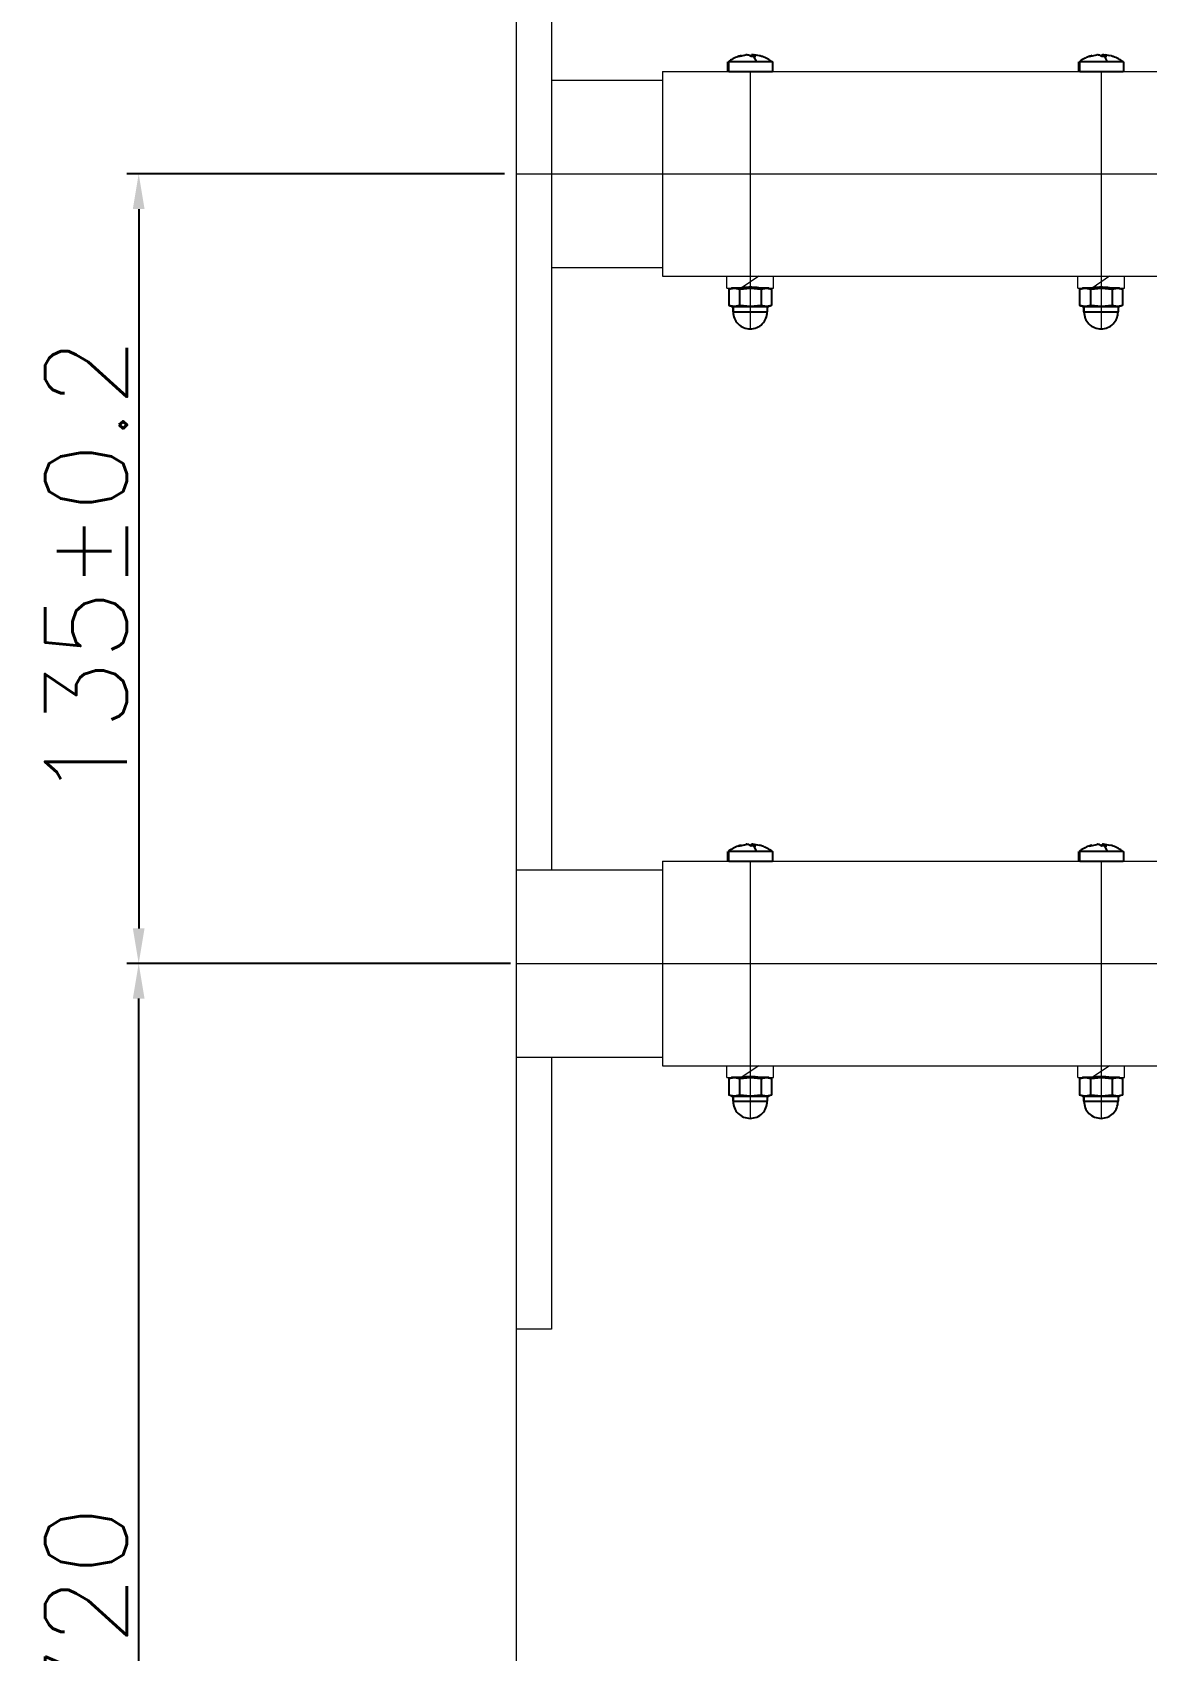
# Model space of a CAD drawing. Header units: inches. Extents: x 222 to 1062, y 91 to 685.
# Drawn here: x 438.8 to 534.1, y 232.7 to 371.1 of the extents above; entities that cross this region are included whole.
import ezdxf

# ---------------------------------------------------------------- set-up
doc = ezdxf.new("R2010")
doc.units = ezdxf.units.IN
doc.header["$MEASUREMENT"] = 0
doc.layers.get('0').update_dxf_attribs({"lineweight": 13})
doc.layers.get('Defpoints').update_dxf_attribs({"color": 3})
doc.layers.add('윤곽선', color=7, linetype='Continuous', lineweight=9)
doc.styles.get("Standard").update_dxf_attribs({"font": 'romans.shx', "bigfont": 'ghs.shx'})
doc.dimstyles.new('2-1사본 Standard', dxfattribs={"dimtxt": 2.5, "dimasz": 3, "dimexe": 1, "dimexo": 1, "dimgap": 1, "dimtad": 1, "dimdec": 1, "dimlfac": 2, "dimdsep": 46, "dimtxsty": 'Standard', "dimcen": 0.09, "dimclrd": 1, "dimclre": 1, "dimclrt": 2, "dimadec": 0, "dimazin": 0, "dimtfac": 1, "dimtdec": 1, "dimtmove": 0, "dimatfit": 3, "dimfxl": 0, "dimtolj": 1, "dimtzin": 0, "dimarcsym": 0})

# ---------------------------------------------------------------- blocks, each defined once
blk = doc.blocks.new('*D4')
at = {"layer": 'Defpoints', "color": 0}
for p in [(480.15, 358.95), (447.87, 291.45), (480.65, 291.45)]:
    blk.add_point(p, dxfattribs=at)
at = {"layer": '윤곽선', "color": 1, "lineweight": -2}
for p, q in [((479.15, 358.95), (446.87, 358.95)), ((447.87, 355.95), (447.87, 294.45)), ((479.65, 291.45), (446.87, 291.45))]:
    blk.add_line(p, q, dxfattribs=at)
at = {"layer": '윤곽선', "color": 1}
for points in [[(448.37, 355.95), (447.37, 355.95), (447.87, 358.95)], [(447.37, 294.45), (448.37, 294.45), (447.87, 291.45)]]:
    blk.add_solid(points, dxfattribs=at)
at = {"layer": '윤곽선', "color": 2, "insert": (443.37, 325.2), "char_height": 7, "attachment_point": 5, "rotation": 90}
blk.add_mtext('\\A1;135{\\Fromans,whtgtxt|c129;%%P0.2}', dxfattribs=at)
blk = doc.blocks.new('*D18')
at = {"layer": 'Defpoints', "color": 0}
for p in [(447.87, 291.45), (459.39, 291.45), (480.15, 180.76)]:
    blk.add_point(p, dxfattribs=at)
at = {"layer": '윤곽선', "color": 1, "lineweight": -2}
for p, q in [((458.39, 291.45), (446.87, 291.45)), ((447.87, 183.76), (447.87, 288.45)), ((479.15, 180.76), (446.87, 180.76))]:
    blk.add_line(p, q, dxfattribs=at)
at = {"layer": '윤곽선', "color": 1}
for points in [[(448.37, 288.45), (447.37, 288.45), (447.87, 291.45)], [(447.37, 183.76), (448.37, 183.76), (447.87, 180.76)]]:
    blk.add_solid(points, dxfattribs=at)
at = {"layer": '윤곽선', "color": 2, "insert": (443.37, 236.1), "char_height": 7, "attachment_point": 5, "rotation": 90}
blk.add_mtext('\\A1;{720}', dxfattribs=at)
blk = doc.blocks.new('*D20')
at = {"layer": 'Defpoints', "color": 0}
for p in [(628.52, 319.68), (480.15, 220.48), (628.52, 212.32)]:
    blk.add_point(p, dxfattribs=at)
at = {"layer": '윤곽선', "color": 1, "lineweight": -2}
for p, q in [((628.52, 318.68), (628.52, 211.32)), ((480.15, 219.48), (480.15, 211.32)), ((483.15, 212.32), (625.52, 212.32))]:
    blk.add_line(p, q, dxfattribs=at)
at = {"layer": '윤곽선', "color": 1}
for points in [[(483.15, 212.82), (483.15, 211.82), (480.15, 212.32)], [(625.52, 212.82), (625.52, 211.82), (628.52, 212.32)]]:
    blk.add_solid(points, dxfattribs=at)
at = {"layer": '윤곽선', "color": 2, "insert": (554.78, 217.49), "char_height": 7, "attachment_point": 5}
blk.add_mtext('\\A1;295,355', dxfattribs=at)

msp = doc.modelspace()

# ---------------------------------------------------------------- linework, layer by layer
for p, q in [((480.155, 454.912), (480.155, 260.199)), ((483.155, 390.199), (483.155, 350.949)), ((492.655, 367.699), (492.655, 366.949)), ((492.655, 367.699), (565.905, 367.699)), ((492.655, 367.699), (492.655, 366.949)), ((483.155, 350.949), (483.155, 299.449)), ((483.155, 350.949), (483.155, 299.449)), ((483.155, 350.949), (492.655, 350.949)), ((492.655, 350.949), (492.655, 350.199)), ((492.655, 350.949), (492.655, 350.199)), ((492.655, 350.199), (565.905, 350.199)), ((498.155, 349.199), (498.155, 350.199)), ((500.88, 350.199), (499.395, 349.199)), ((502.155, 349.199), (502.155, 350.199)), ((528.155, 349.199), (528.155, 350.199)), ((530.88, 350.199), (529.395, 349.199)), ((532.155, 349.199), (532.155, 350.199)), ((498.155, 349.199), (502.155, 349.199)), ((528.155, 349.199), (532.155, 349.199)), ((480.155, 299.449), (492.655, 299.449)), ((492.655, 300.199), (492.655, 299.449)), ((492.655, 300.199), (565.905, 300.199)), ((492.655, 300.199), (492.655, 299.449)), ((480.155, 283.449), (492.655, 283.449)), ((483.155, 283.449), (483.155, 260.199)), ((492.655, 283.449), (492.655, 282.699)), ((492.655, 283.449), (492.655, 282.699)), ((492.655, 282.699), (565.905, 282.699)), ((498.155, 281.699), (498.155, 282.699)), ((500.88, 282.699), (499.395, 281.699)), ((502.155, 281.699), (502.155, 282.699)), ((528.155, 281.699), (528.155, 282.699)), ((530.88, 282.699), (529.395, 281.699)), ((532.155, 281.699), (532.155, 282.699)), ((498.155, 281.699), (502.155, 281.699)), ((528.155, 281.699), (532.155, 281.699)), ((483.155, 260.199), (480.155, 260.199))]:
    msp.add_line(p, q)
at = {"color": 7, "linetype": 'Continuous', "lineweight": 25}
for p, q in [((498.25, 367.699), (498.25, 368.524)), ((498.279, 368.524), (498.327, 368.524)), ((498.327, 367.699), (498.327, 368.524)), ((499.135, 368.99), (499.791, 369.136)), ((499.259, 368.99), (499.135, 368.99)), ((499.915, 369.136), (499.259, 368.99)), ((500.226, 368.99), (500.033, 369.136)), ((500.169, 369.055), (500.276, 369.136)), ((500.437, 368.997), (500.226, 368.99)), ((500.394, 369.136), (500.449, 369.124)), ((500.437, 368.997), (500.691, 368.524)), ((500.646, 368.99), (500.437, 368.997)), ((500.449, 368.997), (500.449, 369.146)), ((500.453, 369.136), (500.646, 368.99)), ((500.943, 369.041), (500.518, 369.136)), ((502.06, 368.524), (502.06, 367.699)), ((528.25, 367.699), (528.25, 368.524)), ((528.279, 368.524), (528.327, 368.524)), ((528.327, 367.699), (528.327, 368.524)), ((529.135, 368.99), (529.791, 369.136)), ((529.259, 368.99), (529.135, 368.99)), ((529.915, 369.136), (529.259, 368.99)), ((530.226, 368.99), (530.033, 369.136)), ((530.169, 369.055), (530.276, 369.136)), ((530.437, 368.997), (530.226, 368.99)), ((530.394, 369.136), (530.449, 369.124)), ((530.437, 368.997), (530.691, 368.524)), ((530.646, 368.99), (530.437, 368.997)), ((530.449, 368.997), (530.449, 369.146)), ((530.453, 369.136), (530.646, 368.99)), ((530.943, 369.041), (530.518, 369.136)), ((532.06, 368.524), (532.06, 367.699)), ((498.322, 349.109), (498.798, 349.199)), ((498.322, 349.109), (498.567, 349.199)), ((498.322, 349.109), (498.322, 347.7)), ((498.798, 349.199), (499.274, 349.109)), ((499.274, 349.109), (500.19, 349.199)), ((499.274, 347.7), (499.274, 349.109)), ((500.19, 349.199), (501.107, 349.109)), ((501.107, 349.109), (501.547, 349.199)), ((501.107, 349.109), (501.107, 347.7)), ((501.547, 349.199), (501.987, 349.109)), ((501.987, 349.109), (501.987, 347.7)), ((528.322, 349.109), (528.798, 349.199)), ((528.322, 349.109), (528.567, 349.199)), ((528.322, 349.109), (528.322, 347.7)), ((528.798, 349.199), (529.274, 349.109)), ((529.274, 349.109), (530.19, 349.199)), ((529.274, 347.7), (529.274, 349.109)), ((530.19, 349.199), (531.107, 349.109)), ((531.107, 349.109), (531.547, 349.199)), ((531.107, 349.109), (531.107, 347.7)), ((531.547, 349.199), (531.987, 349.109)), ((531.987, 349.109), (531.987, 347.7)), ((498.798, 347.611), (498.322, 347.7)), ((498.694, 347.167), (498.694, 347.611)), ((498.694, 347.611), (498.694, 347.167)), ((499.274, 347.7), (498.798, 347.611)), ((500.19, 347.611), (499.274, 347.7)), ((501.107, 347.7), (500.19, 347.611)), ((501.547, 347.611), (501.107, 347.7)), ((501.987, 347.7), (501.547, 347.611)), ((501.615, 347.611), (501.615, 347.167)), ((528.798, 347.611), (528.322, 347.7)), ((528.694, 347.167), (528.694, 347.611)), ((528.694, 347.611), (528.694, 347.167)), ((529.274, 347.7), (528.798, 347.611)), ((530.19, 347.611), (529.274, 347.7)), ((531.107, 347.7), (530.19, 347.611)), ((531.547, 347.611), (531.107, 347.7)), ((531.987, 347.7), (531.547, 347.611)), ((531.615, 347.611), (531.615, 347.167)), ((499.135, 301.49), (499.791, 301.636)), ((499.915, 301.636), (499.259, 301.49)), ((500.226, 301.49), (500.033, 301.636)), ((500.169, 301.555), (500.276, 301.636)), ((500.394, 301.636), (500.449, 301.624)), ((500.449, 301.497), (500.449, 301.646)), ((500.453, 301.636), (500.646, 301.49)), ((500.943, 301.541), (500.518, 301.636)), ((529.135, 301.49), (529.791, 301.636)), ((529.915, 301.636), (529.259, 301.49)), ((530.226, 301.49), (530.033, 301.636)), ((530.169, 301.555), (530.276, 301.636)), ((530.394, 301.636), (530.449, 301.624)), ((530.449, 301.497), (530.449, 301.646)), ((530.453, 301.636), (530.646, 301.49)), ((530.943, 301.541), (530.518, 301.636)), ((498.25, 300.199), (498.25, 301.024)), ((498.279, 301.024), (498.327, 301.024)), ((498.327, 300.199), (498.327, 301.024)), ((499.259, 301.49), (499.135, 301.49)), ((500.437, 301.497), (500.226, 301.49)), ((500.437, 301.497), (500.691, 301.024)), ((500.646, 301.49), (500.437, 301.497)), ((502.06, 301.024), (502.06, 300.199)), ((528.25, 300.199), (528.25, 301.024)), ((528.279, 301.024), (528.327, 301.024)), ((528.327, 300.199), (528.327, 301.024)), ((529.259, 301.49), (529.135, 301.49)), ((530.437, 301.497), (530.226, 301.49)), ((530.437, 301.497), (530.691, 301.024)), ((530.646, 301.49), (530.437, 301.497)), ((532.06, 301.024), (532.06, 300.199)), ((498.322, 281.609), (498.798, 281.699)), ((498.322, 281.609), (498.567, 281.699)), ((498.322, 281.609), (498.322, 280.2)), ((498.798, 281.699), (499.274, 281.609)), ((499.274, 281.609), (500.19, 281.699)), ((499.274, 280.2), (499.274, 281.609)), ((500.19, 281.699), (501.107, 281.609)), ((501.107, 281.609), (501.547, 281.699)), ((501.107, 281.609), (501.107, 280.2)), ((501.547, 281.699), (501.987, 281.609)), ((501.987, 281.609), (501.987, 280.2)), ((528.322, 281.609), (528.798, 281.699)), ((528.322, 281.609), (528.567, 281.699)), ((528.322, 281.609), (528.322, 280.2)), ((528.798, 281.699), (529.274, 281.609)), ((529.274, 281.609), (530.19, 281.699)), ((529.274, 280.2), (529.274, 281.609)), ((530.19, 281.699), (531.107, 281.609)), ((531.107, 281.609), (531.547, 281.699)), ((531.107, 281.609), (531.107, 280.2)), ((531.547, 281.699), (531.987, 281.609)), ((531.987, 281.609), (531.987, 280.2)), ((498.798, 280.111), (498.322, 280.2)), ((498.694, 279.667), (498.694, 280.111)), ((498.694, 280.111), (498.694, 279.667)), ((499.274, 280.2), (498.798, 280.111)), ((500.19, 280.111), (499.274, 280.2)), ((501.107, 280.2), (500.19, 280.111)), ((501.547, 280.111), (501.107, 280.2)), ((501.987, 280.2), (501.547, 280.111)), ((501.615, 280.111), (501.615, 279.667)), ((528.798, 280.111), (528.322, 280.2)), ((528.694, 279.667), (528.694, 280.111)), ((528.694, 280.111), (528.694, 279.667)), ((529.274, 280.2), (528.798, 280.111)), ((530.19, 280.111), (529.274, 280.2)), ((531.107, 280.2), (530.19, 280.111)), ((531.547, 280.111), (531.107, 280.2)), ((531.987, 280.2), (531.547, 280.111)), ((531.615, 280.111), (531.615, 279.667))]:
    msp.add_line(p, q, dxfattribs=at)
at = {"color": 8, "linetype": 'Continuous', "lineweight": 25}
for p, q in [((500.276, 369.136), (500.276, 368.992)), ((500.453, 368.996), (500.453, 369.136)), ((530.276, 369.136), (530.276, 368.992)), ((530.453, 368.996), (530.453, 369.136)), ((499.241, 349.148), (499.241, 349.213)), ((529.241, 349.148), (529.241, 349.213)), ((500.276, 301.636), (500.276, 301.492)), ((500.453, 301.496), (500.453, 301.636)), ((530.276, 301.636), (530.276, 301.492)), ((530.453, 301.496), (530.453, 301.636)), ((499.241, 281.648), (499.241, 281.713)), ((529.241, 281.648), (529.241, 281.713))]:
    msp.add_line(p, q, dxfattribs=at)
at = {"color": 1}
for p, q in [((500.155, 367.699), (500.155, 350.199)), ((500.155, 367.699), (500.155, 345.706)), ((530.155, 367.699), (530.155, 350.199)), ((530.155, 367.699), (530.155, 350.199)), ((530.155, 367.699), (530.155, 345.706)), ((480.155, 358.949), (575.155, 358.949)), ((500.155, 300.199), (500.155, 282.699)), ((500.155, 300.199), (500.155, 282.699)), ((500.155, 300.199), (500.155, 278.206)), ((530.155, 300.199), (530.155, 282.699)), ((530.155, 300.199), (530.155, 282.699)), ((530.155, 300.199), (530.155, 278.206)), ((530.155, 300.199), (530.155, 282.699)), ((530.155, 300.199), (530.155, 282.699)), ((530.155, 300.199), (530.155, 278.206)), ((480.155, 291.449), (575.155, 291.449))]:
    msp.add_line(p, q, dxfattribs=at)
at = {"color": 7, "linetype": 'Continuous', "lineweight": 25, "flags": 128}
for points in [[(501.742, 349.199), (501.879, 349.149), (501.989, 349.109)], [(531.742, 349.199), (531.879, 349.149), (531.989, 349.109)], [(498.57, 347.61), (498.43, 347.661), (498.32, 347.701)], [(501.989, 347.701), (501.851, 347.651), (501.742, 347.611)], [(528.57, 347.61), (528.43, 347.661), (528.32, 347.701)], [(531.989, 347.701), (531.851, 347.651), (531.742, 347.611)], [(501.742, 281.699), (501.879, 281.649), (501.989, 281.609)], [(531.742, 281.699), (531.879, 281.649), (531.989, 281.609)], [(498.57, 280.11), (498.43, 280.161), (498.32, 280.201)], [(501.989, 280.201), (501.851, 280.151), (501.742, 280.111)], [(528.57, 280.11), (528.43, 280.161), (528.32, 280.201)], [(531.989, 280.201), (531.851, 280.151), (531.742, 280.111)]]:
    msp.add_lwpolyline(points, dxfattribs=at)
at = {"color": 7, "linetype": 'Continuous', "lineweight": 25}
for centre, start, end in [((500.155, 365.984), 109.05577, 126.44682), ((500.155, 365.984), 103.68305, 109.05577), ((500.155, 365.984), 70.88854, 75.53331), ((500.155, 365.984), 53.55704, 70.88854), ((530.155, 365.984), 109.05577, 126.44682), ((530.155, 365.984), 103.68305, 109.05577), ((530.155, 365.984), 70.88854, 75.53331), ((530.155, 365.984), 53.55704, 70.88854), ((500.155, 298.484), 109.05577, 126.44682), ((500.155, 298.484), 103.68305, 109.05577), ((500.155, 298.484), 70.88854, 75.53331), ((500.155, 298.484), 53.55704, 70.88854), ((530.155, 298.484), 109.05577, 126.44682), ((530.155, 298.484), 103.68305, 109.05577), ((530.155, 298.484), 70.88854, 75.53331), ((530.155, 298.484), 53.55704, 70.88854)]:
    msp.add_arc(centre, 3.175, start, end, dxfattribs=at)
for points, knots in [([(500.691, 368.524), (500.444, 368.524), (499.949, 368.524), (499.22, 368.524), (498.62, 368.524), (498.425, 368.524), (498.327, 368.524)], [0, 0, 0, 0, 0.2499999, 0.5000005, 0.75, 1, 1, 1, 1]), ([(499.856, 369.136), (499.858, 369.137), (499.862, 369.139), (499.85, 369.14), (499.826, 369.139), (499.803, 369.137), (499.791, 369.136)], [0, 0, 0, 0, 0.2500205, 0.4997579, 0.7494238, 1, 1, 1, 1]), ([(499.915, 369.136), (499.927, 369.137), (499.952, 369.139), (499.988, 369.14), (500.018, 369.139), (500.028, 369.137), (500.033, 369.136)], [0, 0, 0, 0, 0.2500191, 0.4997504, 0.7494252, 1, 1, 1, 1]), ([(500.394, 369.136), (500.382, 369.137), (500.357, 369.139), (500.321, 369.14), (500.291, 369.139), (500.281, 369.137), (500.276, 369.136)], [0, 0, 0, 0, 0.2500191, 0.4997504, 0.7494252, 1, 1, 1, 1]), ([(500.453, 369.136), (500.451, 369.137), (500.447, 369.139), (500.459, 369.14), (500.483, 369.139), (500.506, 369.137), (500.518, 369.136)], [0, 0, 0, 0, 0.2500194, 0.499759, 0.7494123, 1, 1, 1, 1]), ([(502.031, 368.524), (502.039, 368.524), (502.079, 368.524), (501.855, 368.524), (501.388, 368.524), (500.924, 368.524), (500.691, 368.524)], [0, 0, 0, 0, 0.0829187, 0.3886136, 0.694306, 1, 1, 1, 1]), ([(530.691, 368.524), (530.444, 368.524), (529.949, 368.524), (529.22, 368.524), (528.62, 368.524), (528.425, 368.524), (528.327, 368.524)], [0, 0, 0, 0, 0.2499999, 0.5000005, 0.75, 1, 1, 1, 1]), ([(529.856, 369.136), (529.858, 369.137), (529.862, 369.139), (529.85, 369.14), (529.826, 369.139), (529.803, 369.137), (529.791, 369.136)], [0, 0, 0, 0, 0.2500205, 0.4997579, 0.7494238, 1, 1, 1, 1]), ([(529.915, 369.136), (529.927, 369.137), (529.952, 369.139), (529.988, 369.14), (530.018, 369.139), (530.028, 369.137), (530.033, 369.136)], [0, 0, 0, 0, 0.2500191, 0.4997504, 0.7494252, 1, 1, 1, 1]), ([(530.394, 369.136), (530.382, 369.137), (530.357, 369.139), (530.321, 369.14), (530.291, 369.139), (530.281, 369.137), (530.276, 369.136)], [0, 0, 0, 0, 0.2500191, 0.4997504, 0.7494252, 1, 1, 1, 1]), ([(530.453, 369.136), (530.451, 369.137), (530.447, 369.139), (530.459, 369.14), (530.483, 369.139), (530.506, 369.137), (530.518, 369.136)], [0, 0, 0, 0, 0.2500194, 0.499759, 0.7494123, 1, 1, 1, 1]), ([(532.031, 368.524), (532.039, 368.524), (532.079, 368.524), (531.855, 368.524), (531.388, 368.524), (530.924, 368.524), (530.691, 368.524)], [0, 0, 0, 0, 0.0829187, 0.3886136, 0.694306, 1, 1, 1, 1]), ([(498.327, 367.699), (498.425, 367.699), (498.62, 367.699), (499.221, 367.699), (499.945, 367.699), (500.705, 367.699), (501.385, 367.699), (501.856, 367.699), (502.079, 367.699), (502.039, 367.699), (502.031, 367.699)], [0, 0, 0, 0, 0.1375279, 0.2750556, 0.4125839, 0.5501118, 0.6876399, 0.8251673, 0.9626958, 1, 1, 1, 1]), ([(528.327, 367.699), (528.425, 367.699), (528.62, 367.699), (529.221, 367.699), (529.945, 367.699), (530.705, 367.699), (531.385, 367.699), (531.856, 367.699), (532.079, 367.699), (532.039, 367.699), (532.031, 367.699)], [0, 0, 0, 0, 0.1375279, 0.2750556, 0.4125839, 0.5501118, 0.6876399, 0.8251673, 0.9626958, 1, 1, 1, 1]), ([(498.798, 349.199), (498.734, 349.199), (498.605, 349.199), (498.58, 349.199), (498.567, 349.199)], [0, 0, 0, 0, 0.50000069, 1, 1, 1, 1]), ([(500.19, 349.199), (500.052, 349.199), (499.774, 349.199), (499.384, 349.199), (499.041, 349.199), (498.879, 349.199), (498.798, 349.199)], [0, 0, 0, 0, 0.2499994, 0.4999996, 0.7499991, 1, 1, 1, 1]), ([(499.155, 349.199), (499.17, 349.201), (499.2, 349.207), (499.43, 349.244), (499.76, 349.281), (500.023, 349.286), (500.155, 349.289)], [0, 0, 0, 0, 0.2496751, 0.4995845, 0.7493668, 1, 1, 1, 1]), ([(500.155, 349.289), (500.286, 349.287), (500.547, 349.281), (500.883, 349.243), (501.09, 349.211), (501.18, 349.194), (501.155, 349.199), (501.155, 349.199)], [0, 0, 0, 0, 0.250148, 0.5001373, 0.7499812, 0.9997531, 1, 1, 1, 1]), ([(501.547, 349.199), (501.471, 349.199), (501.32, 349.199), (500.988, 349.199), (500.606, 349.199), (500.329, 349.199), (500.19, 349.199)], [0, 0, 0, 0, 0.2500003, 0.5000017, 0.7500002, 1, 1, 1, 1]), ([(501.738, 349.199), (501.732, 349.199), (501.72, 349.199), (501.606, 349.199), (501.547, 349.199)], [0, 0, 0, 0, 0.4791674, 1, 1, 1, 1]), ([(528.798, 349.199), (528.734, 349.199), (528.605, 349.199), (528.58, 349.199), (528.567, 349.199)], [0, 0, 0, 0, 0.50000069, 1, 1, 1, 1]), ([(530.19, 349.199), (530.052, 349.199), (529.774, 349.199), (529.384, 349.199), (529.041, 349.199), (528.879, 349.199), (528.798, 349.199)], [0, 0, 0, 0, 0.2499994, 0.4999996, 0.7499991, 1, 1, 1, 1]), ([(529.155, 349.199), (529.17, 349.201), (529.2, 349.207), (529.43, 349.244), (529.76, 349.281), (530.023, 349.286), (530.155, 349.289)], [0, 0, 0, 0, 0.2496751, 0.4995845, 0.7493668, 1, 1, 1, 1]), ([(530.155, 349.289), (530.286, 349.287), (530.547, 349.281), (530.883, 349.243), (531.09, 349.211), (531.18, 349.194), (531.155, 349.199), (531.155, 349.199)], [0, 0, 0, 0, 0.250148, 0.5001373, 0.7499812, 0.9997531, 1, 1, 1, 1]), ([(531.547, 349.199), (531.471, 349.199), (531.32, 349.199), (530.988, 349.199), (530.606, 349.199), (530.329, 349.199), (530.19, 349.199)], [0, 0, 0, 0, 0.2500003, 0.5000017, 0.7500002, 1, 1, 1, 1]), ([(531.738, 349.199), (531.732, 349.199), (531.72, 349.199), (531.606, 349.199), (531.547, 349.199)], [0, 0, 0, 0, 0.4791674, 1, 1, 1, 1]), ([(498.571, 347.611), (498.57, 347.611), (498.552, 347.611), (498.616, 347.611), (498.737, 347.611), (498.798, 347.611)], [0, 0, 0, 0, 0.0384642, 0.5192315, 1, 1, 1, 1]), ([(498.798, 347.611), (498.879, 347.611), (499.041, 347.611), (499.384, 347.611), (499.774, 347.611), (500.052, 347.611), (500.19, 347.611)], [0, 0, 0, 0, 0.2500009, 0.5000004, 0.7500006, 1, 1, 1, 1]), ([(500.19, 347.611), (500.329, 347.611), (500.606, 347.611), (500.988, 347.611), (501.32, 347.611), (501.471, 347.611), (501.547, 347.611)], [0, 0, 0, 0, 0.2499998, 0.4999983, 0.7499997, 1, 1, 1, 1]), ([(501.547, 347.611), (501.606, 347.611), (501.723, 347.611), (501.735, 347.611), (501.742, 347.611)], [0, 0, 0, 0, 0.499998, 1, 1, 1, 1]), ([(528.571, 347.611), (528.57, 347.611), (528.552, 347.611), (528.616, 347.611), (528.737, 347.611), (528.798, 347.611)], [0, 0, 0, 0, 0.0384642, 0.5192315, 1, 1, 1, 1]), ([(528.798, 347.611), (528.879, 347.611), (529.041, 347.611), (529.384, 347.611), (529.774, 347.611), (530.052, 347.611), (530.19, 347.611)], [0, 0, 0, 0, 0.2500009, 0.5000004, 0.7500006, 1, 1, 1, 1]), ([(530.19, 347.611), (530.329, 347.611), (530.606, 347.611), (530.988, 347.611), (531.32, 347.611), (531.471, 347.611), (531.547, 347.611)], [0, 0, 0, 0, 0.2499998, 0.4999983, 0.7499997, 1, 1, 1, 1]), ([(531.547, 347.611), (531.606, 347.611), (531.723, 347.611), (531.735, 347.611), (531.742, 347.611)], [0, 0, 0, 0, 0.499998, 1, 1, 1, 1]), ([(498.694, 347.167), (498.721, 347.167), (498.773, 347.167), (499.122, 347.167), (499.612, 347.167), (500.188, 347.167), (500.76, 347.167), (501.235, 347.167), (501.562, 347.167), (501.597, 347.167), (501.615, 347.167)], [0, 0, 0, 0, 0.125, 0.2500003, 0.3750004, 0.5000004, 0.6250003, 0.7500003, 0.8749999, 1, 1, 1, 1]), ([(498.694, 347.167), (498.716, 346.975), (498.76, 346.592), (499.098, 346.11), (499.581, 345.772), (499.963, 345.728), (500.155, 345.706)], [0, 0, 0, 0, 0.2499998, 0.4999997, 0.7499998, 1, 1, 1, 1]), ([(500.155, 345.706), (500.346, 345.728), (500.729, 345.772), (501.211, 346.11), (501.549, 346.592), (501.593, 346.975), (501.615, 347.167)], [0, 0, 0, 0, 0.2500001, 0.5, 0.7500003, 1, 1, 1, 1]), ([(528.694, 347.167), (528.721, 347.167), (528.773, 347.167), (529.122, 347.167), (529.612, 347.167), (530.188, 347.167), (530.76, 347.167), (531.235, 347.167), (531.562, 347.167), (531.597, 347.167), (531.615, 347.167)], [0, 0, 0, 0, 0.125, 0.2500003, 0.3750004, 0.5000004, 0.6250003, 0.7500003, 0.8749999, 1, 1, 1, 1]), ([(528.694, 347.167), (528.716, 346.975), (528.76, 346.592), (529.098, 346.11), (529.581, 345.772), (529.963, 345.728), (530.155, 345.706)], [0, 0, 0, 0, 0.2499998, 0.4999997, 0.7499998, 1, 1, 1, 1]), ([(530.155, 345.706), (530.346, 345.728), (530.729, 345.772), (531.211, 346.11), (531.549, 346.592), (531.593, 346.975), (531.615, 347.167)], [0, 0, 0, 0, 0.2500001, 0.5, 0.7500003, 1, 1, 1, 1]), ([(499.856, 301.636), (499.858, 301.637), (499.862, 301.639), (499.85, 301.64), (499.826, 301.639), (499.803, 301.637), (499.791, 301.636)], [0, 0, 0, 0, 0.2500205, 0.4997579, 0.7494238, 1, 1, 1, 1]), ([(499.915, 301.636), (499.927, 301.637), (499.952, 301.639), (499.988, 301.64), (500.018, 301.639), (500.028, 301.637), (500.033, 301.636)], [0, 0, 0, 0, 0.2500191, 0.4997504, 0.7494252, 1, 1, 1, 1]), ([(500.394, 301.636), (500.382, 301.637), (500.357, 301.639), (500.321, 301.64), (500.291, 301.639), (500.281, 301.637), (500.276, 301.636)], [0, 0, 0, 0, 0.2500191, 0.4997504, 0.7494252, 1, 1, 1, 1]), ([(500.453, 301.636), (500.451, 301.637), (500.447, 301.639), (500.459, 301.64), (500.483, 301.639), (500.506, 301.637), (500.518, 301.636)], [0, 0, 0, 0, 0.2500194, 0.499759, 0.7494123, 1, 1, 1, 1]), ([(529.856, 301.636), (529.858, 301.637), (529.862, 301.639), (529.85, 301.64), (529.826, 301.639), (529.803, 301.637), (529.791, 301.636)], [0, 0, 0, 0, 0.2500205, 0.4997579, 0.7494238, 1, 1, 1, 1]), ([(529.915, 301.636), (529.927, 301.637), (529.952, 301.639), (529.988, 301.64), (530.018, 301.639), (530.028, 301.637), (530.033, 301.636)], [0, 0, 0, 0, 0.2500191, 0.4997504, 0.7494252, 1, 1, 1, 1]), ([(530.394, 301.636), (530.382, 301.637), (530.357, 301.639), (530.321, 301.64), (530.291, 301.639), (530.281, 301.637), (530.276, 301.636)], [0, 0, 0, 0, 0.2500191, 0.4997504, 0.7494252, 1, 1, 1, 1]), ([(530.453, 301.636), (530.451, 301.637), (530.447, 301.639), (530.459, 301.64), (530.483, 301.639), (530.506, 301.637), (530.518, 301.636)], [0, 0, 0, 0, 0.2500194, 0.499759, 0.7494123, 1, 1, 1, 1]), ([(500.691, 301.024), (500.444, 301.024), (499.949, 301.024), (499.22, 301.024), (498.62, 301.024), (498.425, 301.024), (498.327, 301.024)], [0, 0, 0, 0, 0.2499999, 0.5000005, 0.75, 1, 1, 1, 1]), ([(502.031, 301.024), (502.039, 301.024), (502.079, 301.024), (501.855, 301.024), (501.388, 301.024), (500.924, 301.024), (500.691, 301.024)], [0, 0, 0, 0, 0.0829187, 0.3886136, 0.694306, 1, 1, 1, 1]), ([(530.691, 301.024), (530.444, 301.024), (529.949, 301.024), (529.22, 301.024), (528.62, 301.024), (528.425, 301.024), (528.327, 301.024)], [0, 0, 0, 0, 0.2499999, 0.5000005, 0.75, 1, 1, 1, 1]), ([(532.031, 301.024), (532.039, 301.024), (532.079, 301.024), (531.855, 301.024), (531.388, 301.024), (530.924, 301.024), (530.691, 301.024)], [0, 0, 0, 0, 0.0829187, 0.3886136, 0.694306, 1, 1, 1, 1]), ([(498.327, 300.199), (498.425, 300.199), (498.62, 300.199), (499.221, 300.199), (499.945, 300.199), (500.705, 300.199), (501.385, 300.199), (501.856, 300.199), (502.079, 300.199), (502.039, 300.199), (502.031, 300.199)], [0, 0, 0, 0, 0.1375279, 0.2750556, 0.4125839, 0.5501118, 0.6876399, 0.8251673, 0.9626958, 1, 1, 1, 1]), ([(528.327, 300.199), (528.425, 300.199), (528.62, 300.199), (529.221, 300.199), (529.945, 300.199), (530.705, 300.199), (531.385, 300.199), (531.856, 300.199), (532.079, 300.199), (532.039, 300.199), (532.031, 300.199)], [0, 0, 0, 0, 0.1375279, 0.2750556, 0.4125839, 0.5501118, 0.6876399, 0.8251673, 0.9626958, 1, 1, 1, 1]), ([(498.798, 281.699), (498.734, 281.699), (498.605, 281.699), (498.58, 281.699), (498.567, 281.699)], [0, 0, 0, 0, 0.50000069, 1, 1, 1, 1]), ([(500.19, 281.699), (500.052, 281.699), (499.774, 281.699), (499.384, 281.699), (499.041, 281.699), (498.879, 281.699), (498.798, 281.699)], [0, 0, 0, 0, 0.2499994, 0.4999996, 0.7499991, 1, 1, 1, 1]), ([(499.155, 281.699), (499.17, 281.701), (499.2, 281.707), (499.43, 281.744), (499.76, 281.781), (500.023, 281.786), (500.155, 281.789)], [0, 0, 0, 0, 0.2496751, 0.4995845, 0.7493668, 1, 1, 1, 1]), ([(500.155, 281.789), (500.286, 281.787), (500.547, 281.781), (500.883, 281.743), (501.09, 281.711), (501.18, 281.694), (501.155, 281.699), (501.155, 281.699)], [0, 0, 0, 0, 0.250148, 0.5001373, 0.7499812, 0.9997531, 1, 1, 1, 1]), ([(501.547, 281.699), (501.471, 281.699), (501.32, 281.699), (500.988, 281.699), (500.606, 281.699), (500.329, 281.699), (500.19, 281.699)], [0, 0, 0, 0, 0.2500003, 0.5000017, 0.7500002, 1, 1, 1, 1]), ([(501.738, 281.699), (501.732, 281.699), (501.72, 281.699), (501.606, 281.699), (501.547, 281.699)], [0, 0, 0, 0, 0.4791674, 1, 1, 1, 1]), ([(528.798, 281.699), (528.734, 281.699), (528.605, 281.699), (528.58, 281.699), (528.567, 281.699)], [0, 0, 0, 0, 0.50000069, 1, 1, 1, 1]), ([(530.19, 281.699), (530.052, 281.699), (529.774, 281.699), (529.384, 281.699), (529.041, 281.699), (528.879, 281.699), (528.798, 281.699)], [0, 0, 0, 0, 0.2499994, 0.4999996, 0.7499991, 1, 1, 1, 1]), ([(529.155, 281.699), (529.17, 281.701), (529.2, 281.707), (529.43, 281.744), (529.76, 281.781), (530.023, 281.786), (530.155, 281.789)], [0, 0, 0, 0, 0.2496751, 0.4995845, 0.7493668, 1, 1, 1, 1]), ([(530.155, 281.789), (530.286, 281.787), (530.547, 281.781), (530.883, 281.743), (531.09, 281.711), (531.18, 281.694), (531.155, 281.699), (531.155, 281.699)], [0, 0, 0, 0, 0.250148, 0.5001373, 0.7499812, 0.9997531, 1, 1, 1, 1]), ([(531.547, 281.699), (531.471, 281.699), (531.32, 281.699), (530.988, 281.699), (530.606, 281.699), (530.329, 281.699), (530.19, 281.699)], [0, 0, 0, 0, 0.2500003, 0.5000017, 0.7500002, 1, 1, 1, 1]), ([(531.738, 281.699), (531.732, 281.699), (531.72, 281.699), (531.606, 281.699), (531.547, 281.699)], [0, 0, 0, 0, 0.4791674, 1, 1, 1, 1]), ([(498.571, 280.111), (498.57, 280.111), (498.552, 280.111), (498.616, 280.111), (498.737, 280.111), (498.798, 280.111)], [0, 0, 0, 0, 0.0384642, 0.5192315, 1, 1, 1, 1]), ([(498.694, 279.667), (498.721, 279.667), (498.773, 279.667), (499.122, 279.667), (499.612, 279.667), (500.188, 279.667), (500.76, 279.667), (501.235, 279.667), (501.562, 279.667), (501.597, 279.667), (501.615, 279.667)], [0, 0, 0, 0, 0.125, 0.2500003, 0.3750004, 0.5000004, 0.6250003, 0.7500003, 0.8749999, 1, 1, 1, 1]), ([(498.694, 279.667), (498.716, 279.475), (498.76, 279.092), (499.098, 278.61), (499.581, 278.272), (499.963, 278.228), (500.155, 278.206)], [0, 0, 0, 0, 0.2499998, 0.4999997, 0.7499998, 1, 1, 1, 1]), ([(498.798, 280.111), (498.879, 280.111), (499.041, 280.111), (499.384, 280.111), (499.774, 280.111), (500.052, 280.111), (500.19, 280.111)], [0, 0, 0, 0, 0.2500009, 0.5000004, 0.7500006, 1, 1, 1, 1]), ([(500.155, 278.206), (500.346, 278.228), (500.729, 278.272), (501.211, 278.61), (501.549, 279.092), (501.593, 279.475), (501.615, 279.667)], [0, 0, 0, 0, 0.2500001, 0.5, 0.7500003, 1, 1, 1, 1]), ([(500.19, 280.111), (500.329, 280.111), (500.606, 280.111), (500.988, 280.111), (501.32, 280.111), (501.471, 280.111), (501.547, 280.111)], [0, 0, 0, 0, 0.2499998, 0.4999983, 0.7499997, 1, 1, 1, 1]), ([(501.547, 280.111), (501.606, 280.111), (501.723, 280.111), (501.735, 280.111), (501.742, 280.111)], [0, 0, 0, 0, 0.499998, 1, 1, 1, 1]), ([(528.571, 280.111), (528.57, 280.111), (528.552, 280.111), (528.616, 280.111), (528.737, 280.111), (528.798, 280.111)], [0, 0, 0, 0, 0.0384642, 0.5192315, 1, 1, 1, 1]), ([(528.694, 279.667), (528.721, 279.667), (528.773, 279.667), (529.122, 279.667), (529.612, 279.667), (530.188, 279.667), (530.76, 279.667), (531.235, 279.667), (531.562, 279.667), (531.597, 279.667), (531.615, 279.667)], [0, 0, 0, 0, 0.125, 0.2500003, 0.3750004, 0.5000004, 0.6250003, 0.7500003, 0.8749999, 1, 1, 1, 1]), ([(528.694, 279.667), (528.716, 279.475), (528.76, 279.092), (529.098, 278.61), (529.581, 278.272), (529.963, 278.228), (530.155, 278.206)], [0, 0, 0, 0, 0.2499998, 0.4999997, 0.7499998, 1, 1, 1, 1]), ([(528.798, 280.111), (528.879, 280.111), (529.041, 280.111), (529.384, 280.111), (529.774, 280.111), (530.052, 280.111), (530.19, 280.111)], [0, 0, 0, 0, 0.2500009, 0.5000004, 0.7500006, 1, 1, 1, 1]), ([(530.155, 278.206), (530.346, 278.228), (530.729, 278.272), (531.211, 278.61), (531.549, 279.092), (531.593, 279.475), (531.615, 279.667)], [0, 0, 0, 0, 0.2500001, 0.5, 0.7500003, 1, 1, 1, 1]), ([(530.19, 280.111), (530.329, 280.111), (530.606, 280.111), (530.988, 280.111), (531.32, 280.111), (531.471, 280.111), (531.547, 280.111)], [0, 0, 0, 0, 0.2499998, 0.4999983, 0.7499997, 1, 1, 1, 1]), ([(531.547, 280.111), (531.606, 280.111), (531.723, 280.111), (531.735, 280.111), (531.742, 280.111)], [0, 0, 0, 0, 0.499998, 1, 1, 1, 1])]:
    msp.add_open_spline(points, degree=3, knots=knots, dxfattribs=at)
at = {"layer": '윤곽선'}
for p, q in [((492.655, 366.949), (483.155, 366.949)), ((492.655, 366.949), (492.655, 350.949)), ((492.655, 299.449), (492.655, 283.449)), ((480.155, 260.199), (480.155, 180.76))]:
    msp.add_line(p, q, dxfattribs=at)

# ---------------------------------------------------------------- dimensions: what is measured, and where the dimension line sits
for p1, p2, text, picture, middle in [((480.155, 358.949), (480.655, 291.449), '<>{\\Fromans,whtgtxt|c129;%%P0.2}', '*D4', (443.372, 325.199)), ((480.155, 180.76), (459.387, 291.449), '{720}', '*D18', (443.372, 236.104))]:
    dim = msp.add_linear_dim(base=(447.872, 291.449), p1=p1, p2=p2, angle=90, text=text, dimstyle='2-1사본 Standard', override={"dimtxt": 7}, dxfattribs=at)
    dim.commit()
    dim.dimension.update_dxf_attribs({"geometry": picture, "text_midpoint": middle})
dim = msp.add_linear_dim(base=(628.517, 212.32), p1=(480.155, 220.479), p2=(628.517, 319.678), angle=180, text='295,355', dimstyle='2-1사본 Standard', override={"dimtxt": 7}, dxfattribs=at)
dim.commit()
dim.dimension.update_dxf_attribs({"geometry": '*D20', "text_midpoint": (554.775, 212.32), "dimtype": 160})

doc.saveas('drawing.dxf')
